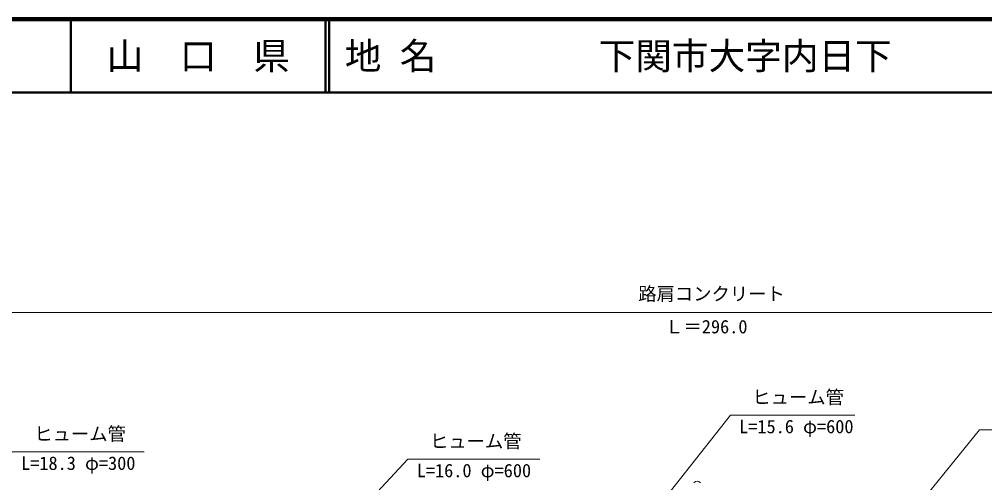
# Model space of a CAD drawing. Units: millimetres, scale not verified. Extents: x 40000 to 680000, y 20000 to 380000.
# Drawn here: x 325956 to 457707, y 316809 to 380000 of the extents above; entities that cross this region are included whole.
import ezdxf
from ezdxf.enums import TextEntityAlignment as Align

# ---------------------------------------------------------------- set-up
doc = ezdxf.new("R2010")
doc.units = ezdxf.units.MM
doc.header["$LTSCALE"] = 1000
for name, color, linetype, lineweight in [('M-STR-HTXT', 7, 'Continuous', 13), ('M-STR-STRC', 7, 'Continuous', 13), ('M-TTL', 2, 'Continuous', 140), ('M-TTL-LINE', 7, 'Continuous', 50)]:
    doc.layers.add(name, color=color, linetype=linetype, lineweight=lineweight)
doc.layers.add('M-TTL-TXT', color=7, linetype='Continuous')
doc.styles.add('ＭＳ ゴシック', font='')
doc.styles.get('ＭＳ ゴシック').set_extended_font_data('MS Gothic')

msp = doc.modelspace()

# ---------------------------------------------------------------- linework, layer by layer
at = {"layer": 'M-STR-HTXT'}
msp.add_line((269266, 340000), (570212, 340000), dxfattribs=at)
for points in [[(394162, 289495), (423000, 326000), (440000, 326000)], [(426244, 286082), (457000, 324000), (474000, 324000)], [(296578, 288592), (325000, 321000), (343000, 321000)], [(347325, 285986), (379000, 320000), (397000, 320000)]]:
    msp.add_lwpolyline(points, dxfattribs=at)
at = {"layer": 'M-STR-STRC'}
msp.add_arc((418458, 316364), 630, 45, 135, dxfattribs=at)
at = {"layer": 'M-TTL'}
msp.add_line((680000, 380000), (40000, 380000), dxfattribs=at)
at = {"layer": 'M-TTL-LINE'}
for p, q in [((333000, 380000), (333000, 370000)), ((367750, 380000), (367750, 370000)), ((368250, 380000), (368250, 370000)), ((40000, 370000), (680000, 370000))]:
    msp.add_line(p, q, dxfattribs=at)

# ---------------------------------------------------------------- texts
at = {"layer": 'M-STR-HTXT', "style": 'ＭＳ ゴシック'}
for s, p in [('路肩コンクリート', (420424, 341108)), ('Ｌ＝296.0', (419718, 336622)), ('L=15.6 φ=600', (432000, 323000)), ('L=18.3 φ=300', (334000, 318000)), ('L=16.0 φ=600', (388000, 317000))]:
    msp.add_text(s, height=1833, dxfattribs=at).set_placement(p, align=Align.BOTTOM_CENTER)
for p in [(426000, 327000), (328000, 322000), (382000, 321000)]:
    msp.add_text('ヒューム管', height=1833, dxfattribs=at).set_placement(p, align=Align.BOTTOM_LEFT)
at = {"layer": 'M-TTL-TXT', "style": 'ＭＳ ゴシック'}
msp.add_text('山\u3000口\u3000県', height=3666, dxfattribs=at).set_placement((350375, 375000), align=Align.MIDDLE_CENTER)
for s, p in [('地 名', (370380, 375000)), ('下関市大字内日下', (405024, 375000))]:
    msp.add_text(s, height=3666, dxfattribs=at).set_placement(p, align=Align.MIDDLE_LEFT)

doc.saveas('drawing.dxf')
